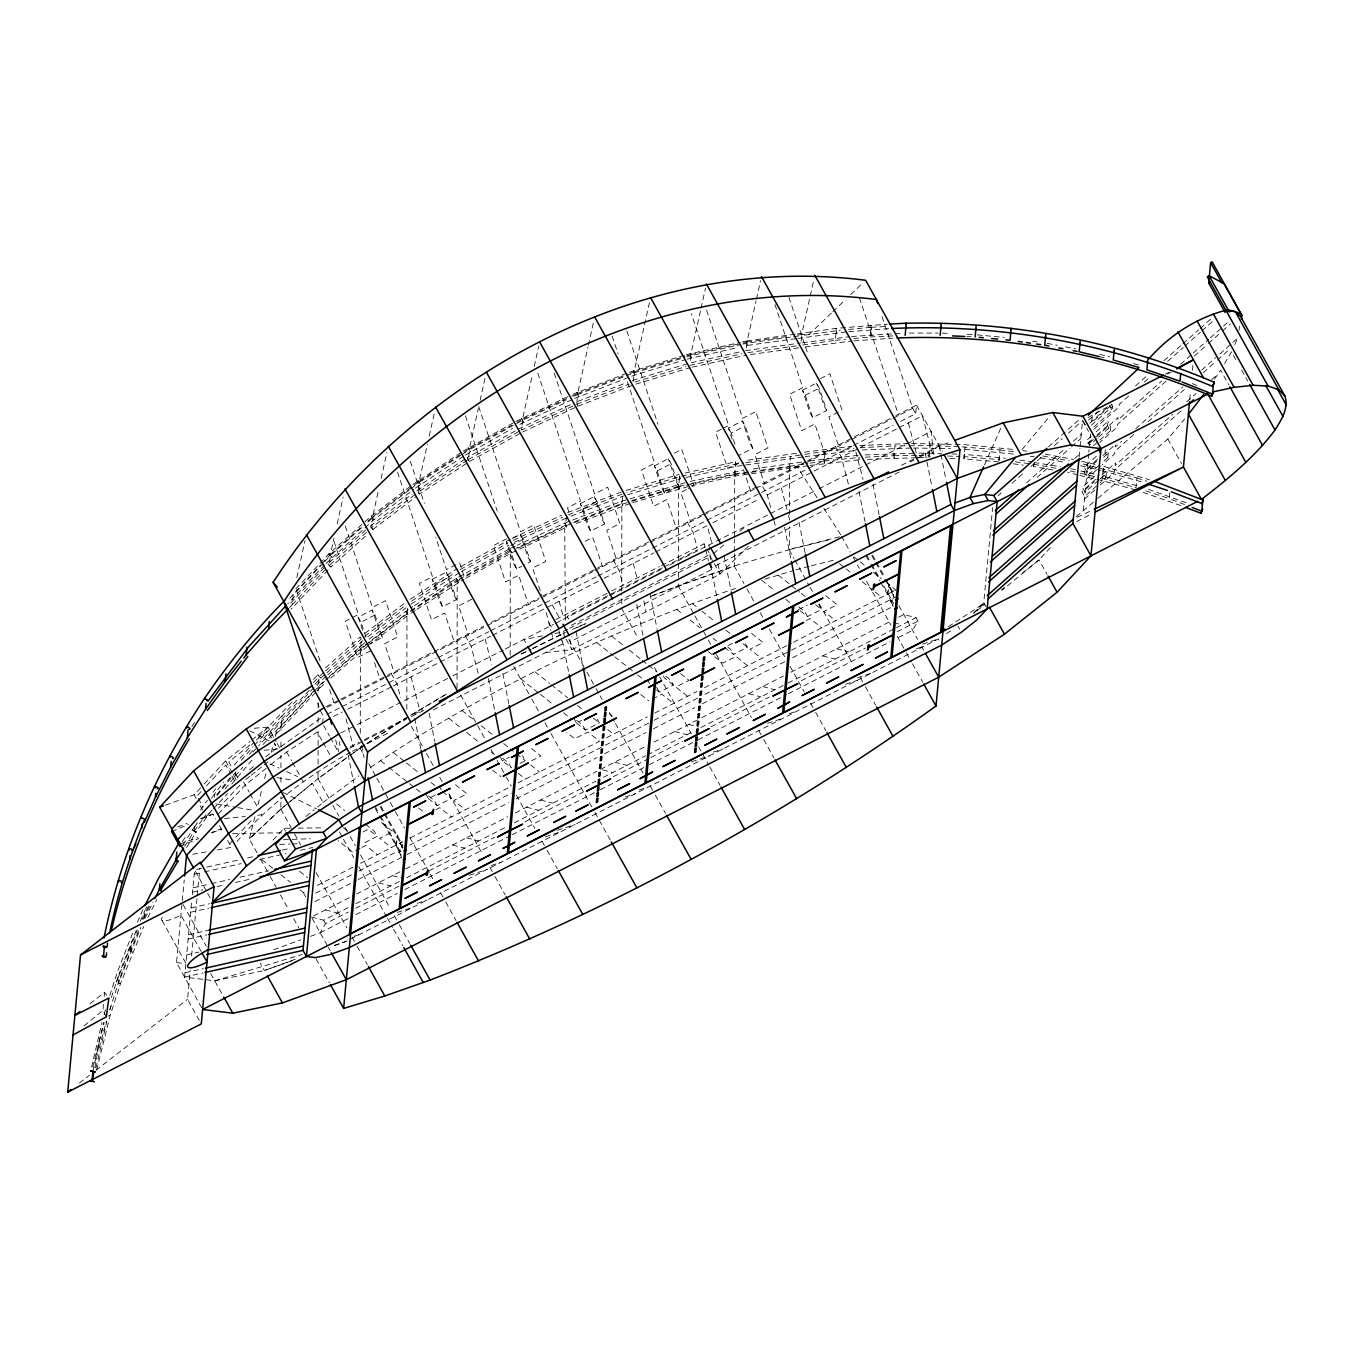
<?xml version="1.0" encoding="UTF-8"?>
<svg xmlns="http://www.w3.org/2000/svg" width="1354" height="1354" viewBox="0 0 1354 1354"><rect width="100%" height="100%" fill="white"/><g stroke="black" fill="none" stroke-linecap="round" stroke-linejoin="round"><path stroke-width="0.75" stroke-dasharray="5 3.75" d="M257.108 852.935L249.305 838.955L280.887 809.15L280.904 796.727M280.921 782.24L280.921 776.028M280.938 767.752L280.955 755.329M280.955 747.053L280.972 738.759M280.989 730.483L280.989 726.353L312.452 693.096M318.072 772.44L318.055 778.685L348.435 756.598M318.072 764.096L318.088 747.442M318.088 745.36L318.122 730.788M318.122 722.461L318.139 716.215M318.139 707.871L318.156 701.626M318.156 691.217L318.173 687.053L324.418 681.468M350.127 755.38L360.249 748.017L360.266 743.82M360.266 733.326L360.384 649.378L367.036 644.318M406.843 709.327L406.962 613.904L405.794 611.399L412.784 606.71M457.06 687.967L457.195 581.188L462.679 578.141M510.17 655.302L510.289 551.721L464.507 577.126M565.346 620.149L564.72 523.219L570.593 520.816M621.706 603.732L621.723 593.154M621.723 591.038L621.841 504.314L629.661 501.945M651.037 596.42L678.422 585.656L678.422 579.36M678.422 577.261L678.54 487.118L684.565 485.764M734.613 553.651L734.596 566.124L678.422 585.656M734.613 551.569L734.63 539.095M734.63 537.013L734.697 474.611L748.897 472.648M652.577 595.557L734.19 565.955L789.365 549.673L789.382 526.943M789.399 514.554L789.467 467.012L796.846 466.148L817.105 497.832M929.098 456.704L929.149 453.031L916.726 453.184M929.149 453.184L941.538 453.522M998.812 461.9L963.997 458.921L964.285 454.385L1005.463 458.211M395.994 845.708C400.513 820.05 394.116 849.313 396.857 845.37M396.824 836.603L397.704 836.417M887.581 594.575C892.201 569.459 885.567 598.062 888.461 594.406M888.444 585.47L889.307 585.368M964.15 456.941L964.014 458.921M964.133 456.366L964.268 454.402M1034.134 462.459L1060.571 466.775M1077.818 474.983L1067.832 472.241M94.932 1067.578L100.044 1038.349L104.173 1022.913M106.272 1016.854L102.904 1010.439L103.463 1004.414M104.207 996.392L104.596 992.364L88.078 1005.159M136.195 930.469L119.304 973.221L118.39 982.936L140.918 927.355M130.458 951.168L131.372 941.453M144.303 918.08L145.03 910.311L146.824 906.723M201.611 1007.698L176.511 962.592L182.096 902.796L206.248 946.192M182.299 900.732L184.229 880.117M184.669 846.335L194.333 831.085L195.044 823.317M202.677 979.331L184.584 977.097L191.608 902.018M192.302 894.622L194.621 869.894L206.637 891.491M199.309 1020.408L187.563 999.303L190.271 970.446M191.608 956.009L197.058 897.804M197.261 895.705L199.8 868.422M214.541 797.337L214.897 793.444L223.579 782.358M225.136 788.891L235.054 776.214L235.41 772.339M289.485 607.523L292.261 604.629L293.175 594.914L323.217 563.179M263.031 744.497L281.141 725.541L282.055 715.826L299.217 697.699M323.928 672.346L319.239 676.526L318.325 686.241L327.702 677.88M361.62 527.721L330.359 555.614L329.445 565.329L368.525 530.446M322.607 723.73L323.318 716.198L320.323 710.816M409.162 490.08L372.57 517.956L371.656 527.654L416.575 493.448M329.276 676.475L360.536 648.566L361.366 639.647M407.571 608.251L407.114 613.091L365.529 644.775M460.715 455.401L419.148 482.481L418.234 492.179L461.545 463.982M398.888 852.563L400.919 850.955L398.888 852.563L401.546 857.353M399.735 843.542L401.766 841.917L399.735 843.542L402.392 848.315M463.271 462.848L468.467 459.463L469.381 449.748L522.492 420.282L566.243 399.87M410.584 610.84L457.415 579.597M522.492 420.282L521.578 429.997L572.945 406.014M414.527 605.577L456.213 578.429L509.442 548.878L510.492 550.062L457.347 580.375M576.821 403.458L577.65 394.539L624.312 376.615M566.463 516.229L565.617 525.149L516.162 548.252M633.181 381.811L634.027 372.892L684.87 357.456M622.637 496.613L621.994 503.502L569.509 523.659M631.776 500.54L678.692 486.306L679.606 476.591L626.817 492.619M690.269 360.536L690.726 355.679L740.875 344.525M690.743 483.632L734.867 473.798L735.781 464.1L743.888 462.966M746.443 348.046L746.9 343.188L791.515 336.994M801.111 341.411L801.653 335.589L840.343 330.224M734.867 473.798L789.619 466.216L790.533 456.501L802.753 454.673M802.787 344.999L835.333 340.328L836.247 330.613M809.98 463.17L824.231 461.037L825.145 451.339L853.832 448.411M853.782 338.568L870.165 336.994L871.062 327.279L887.53 326.432M865.24 457.178L894.046 455.706L894.977 445.872L907.349 445.771M890.509 601.514L892.523 599.907L890.509 601.514L893.166 606.304M891.338 592.493L893.369 590.869L891.338 592.493L894.012 597.266M900.664 421.365L915.71 413.681L916.506 405.151L892.557 417.387M958.869 446.702L930.029 445.584L929.115 455.299L918.807 455.418M965.047 446.938L964.133 456.653L999.066 459.632L999.98 449.934L960.934 446.786M986.118 607.015L983.749 602.75L992.634 507.648M1079.121 457.178L1079.95 448.36M1080.12 446.397L1082.54 420.569L1087.144 427.593M1083.386 510.61L1088.667 454.149M1088.836 452.219L1089.09 449.63M1097.079 438.561L1089.479 445.297L1090.562 433.889M1092.136 416.88L1091.612 422.617L1112.074 404.406M1103.273 468.586L1102.376 478.284L1136.04 487.694L1136.954 477.979L1081.203 463.525M1105.304 449.63L1105.033 452.507L1107.843 457.534L1101.767 462.933M1099.719 440.185L1110.348 430.724L1107.538 425.715L1107.944 421.382L1092.763 434.888M1105.947 477.64L1106.353 473.308L1103.561 468.281L1103.155 472.614L1105.947 477.64L1099.888 483.039M1107.843 457.534L1108.232 453.201L1106.37 449.85M1110.348 430.724L1110.754 426.392L1107.944 421.382M1093.998 426.832L1112.226 410.634L1112.633 406.302L1109.823 401.275M1184.53 504.534L1169.196 498.644L1169.924 490.876M1189.709 399.752L1190.504 391.34M1192.468 370.319L1193.06 364.023M1239.028 330.342L1239.418 326.263M810.284 465.421L859.248 459.768L859.181 457.212M1033.745 463.965L1033.457 466.487L1053.666 470.143M1033.948 463.948L1033.474 466.487M686.173 477.454L736.17 466.335L735.374 461.866L736.17 466.335L803.057 456.924M91.564 1067.189L102.024 1022.388M92.766 1067.121L103.716 1022.422M92.901 1071.539L100.044 1038.349M95.914 1068.052L106.848 1021.508M96.676 1069.965L110.063 1015.839L120.489 983.613L116.292 982.259L120.421 983.799L143.693 926.542M627.664 494.718L680.182 478.791L679.657 475.728M296.831 577.481L305.005 540.669M321.795 563.619L330.376 554.548L334.015 538.147M337.214 523.795L343.137 497.121M367.899 521.07L372.587 516.873L378.409 490.639M381.1 478.521L386.939 452.287M414.172 485.206L419.165 481.398L427.424 444.264M429.252 436.005L434.296 413.308M464.202 452.067L469.398 448.682L478.334 408.434M480.128 400.378L485.494 376.226M517.008 422.262L522.509 419.215L531.987 376.547M534.238 366.392L538.757 346.065M571.963 396.13L577.667 393.455L587.958 347.183M588.398 345.168L593.763 321.033M630.152 373.315L634.044 371.808L649.632 301.705M686.833 355.797L690.743 354.613L700.61 310.252M701.05 308.238L705.536 288.063M742.906 343.002L746.917 342.105L756.023 301.147M756.48 299.099L760.576 280.667M797.608 335.081L801.67 334.523L813.923 279.398M254.924 816.8L249.305 838.955L280.803 809.167L312.334 783.255L323.047 802.499L317.378 807.136M257.988 804.733L261.559 790.634M264.622 778.55L266.163 772.508M271.257 752.384L273.305 744.328M275.353 736.271L276.368 732.243L280.989 726.353M465.793 578.276L511.457 552.94L566.497 527.248L565.904 524.827L564.753 523.067L517.076 545.323M104.106 1014.654L106.187 1006.902M99.13 1048.047L106.374 1021.051M109.945 1009.966L110.977 1006.124M109.792 995.444L117.256 972.375L132.59 933.16M111.35 997.526L119.304 973.221M109.776 1009.559L121.403 973.898L139.784 927.795M360.435 637.125L360.401 638.326M795.881 338.669L747.273 345.422L746.579 340.988L742.483 341.851M197.159 823.181L192.454 829.934L195.67 832.456L213.441 807.83M315.059 684.227L320.813 678.015L317.716 674.884L320.593 678.252L325.434 674.021M326.212 676.188L316.751 684.752L319.696 687.95L324.537 683.736M148.449 906.401L142.187 919.383M116.342 982.09L137.329 930.012M400.209 851.514L380.102 815.243M892.455 591.749L885.685 578.733M137.431 922.125L143.067 909.262M140.207 921.312L145.03 910.311M143.795 918.655L149.668 905.995M984.426 464.947L1001.452 426.662M1234.696 344.728L1237.725 338.06L1217.331 356.204M145.03 918.232L153.087 902.119M147.874 917.504L156.81 899.648M468.349 460.191L467.35 457.5L520.596 427.966L573.994 403.035M468.958 461.003L467.35 457.5M1136.717 485.68L1102.918 476.1L1102.545 476.93L1101.817 480.484L1135.397 489.86M310.523 936.325L320.204 932.804L325.552 923.665L348.113 912.139M898.565 617.204L903.829 614.53L916.015 617.678L917.944 621.147L912.596 630.287L897.55 637.971M1224.591 363.481L1231.48 351.803L1237.556 362.72M416.93 490.69L465.624 458.634M418.115 492.907L419.486 494.058L467.858 462.543M370.217 526.249L411.988 494.125M370.539 527.011L373.027 529.431L370.285 525.877M182.367 841.714L185.583 836.637M182.841 845.065L197.041 822.673M186.513 847.604L196.195 832.219L192.522 829.765M191.862 726.573L195.078 721.53M365.58 530.074L327.956 563.67L328.548 565.21L330.951 567.004L366.799 534.999M330.951 567.004L327.956 563.67M1214.436 379.188L1220.648 370.167L1228.823 384.858M200.392 810.166L207.348 800.282M211.427 798.369L214.897 793.444M194.333 831.085L205.893 814.651M289.722 598.265L320.356 565.126M213.153 792.056L215.641 788.874M216.657 794.849L230.231 777.467M217.215 795.407L236.019 771.678M231.805 784.017L252.504 759.476M1022.118 449.477L1050.129 415.746M1097.722 498.458L1167.842 439.051L1184.615 418.911M234.276 765.027L254.095 742.11M241.232 760.423L253.096 746.714M254.417 745.191L282.055 715.826M249.475 754.33L253.418 749.777M253.198 751.825L255.838 748.762M235.054 776.214L242.958 767.092M165.476 805.173L194.113 794.764L202.711 785.54M204.132 784L225.627 760.914L250.101 741.417M201.052 791.616L196.922 796.05L202.998 806.984M206.553 785.709L225.813 765.01L230.891 774.116M206.231 816.53L211.952 810.386M213.39 808.846L227.709 793.461M218.502 808.169L241.909 783.018M218.349 813.889L245.226 785.015L269.141 765.975M229.588 843.897L233.006 840.225M235.833 837.178L252.809 818.95M237.018 841.443C268.583 804.733 308.458 775.707 350.551 752.198M273 840.089L283.985 828.293L290.094 828.225M973.628 613.616L983.749 602.75M1050.332 547.727L1039.026 559.862L1002.349 590.022M295.934 588.77L328.87 553.955L371.199 516.162L411.227 485.68M324.638 561.673L330.359 555.614M324.706 564.838L287.759 603.749M326.145 563.332L373.941 519.733L413.749 489.403M290.721 603.021L325.095 566.683M292.261 604.629L326.585 568.358M328.091 570.017L291.025 609.131M291.922 702.117L256.752 739.064M313.417 679.42L317.716 674.884M313.519 682.585L319.239 676.526M309.338 690.269L259.985 742.178M313.942 687.612L258.631 745.851M281.141 725.541L315.465 689.271M313.874 691.589L318.173 687.053M315.567 692.436L272.983 737.321M317.005 690.912L319.916 687.73L316.802 684.582M748.305 546.288L720.023 574.079L571.913 649.7L542.108 652.916M831.339 313.112L808.964 334.523L801.67 334.523M832.828 311.691L844.761 300.266M850.735 294.546L862.667 283.138M330.376 554.548L361.636 526.638M367.882 522.136L372.57 517.956M325.552 667.877L360.046 637.091M325.485 670.958L361.45 638.868M326.991 672.633L362.838 640.628M327.786 674.783L367.476 640.442M325.992 680.08L360.384 649.378M330.765 678.168L368.576 645.283M1048.521 446.854L1081.389 417.624M998.067 495.699L1001.198 492.907M1012.149 483.175L1023.099 473.443M1030.919 466.487L1043.426 455.35M1054.377 445.618L1062.196 438.662M1068.458 433.094L1080.983 421.957M1088.565 420.18L1099.194 410.719M1089.682 423.159L1109.417 405.608L1112.226 410.634M1026.518 482.87L1065.632 448.089M1073.451 441.133L1081.271 434.177M1091.375 425.207L1112.633 406.302M1135.498 385.958L1146.55 376.124M1163.915 360.689L1181.28 345.253M1182.854 343.848L1198.645 329.801M1200.219 328.396L1211.271 318.579M1037.062 477.471L1069.914 448.242M1071.471 446.854L1080.864 438.51M1128.661 396.011L1119.301 404.321L1119.064 406.911L1093.863 429.32M1144.265 382.133L1150.511 376.581M1167.673 361.332L1183.261 347.453M1184.818 346.065L1200.423 332.204M1201.98 330.816L1212.896 321.101M1091.239 436.225L1086.687 440.287L1089.479 445.297M1087.804 443.266L1095.403 436.513M1096.909 435.159L1107.538 425.715M1089.733 442.724L1118.082 417.506L1117.829 420.095L1161.749 381.033M1074.704 458.447L1079.392 454.284M1098.602 437.207L1110.754 426.392M1180.586 364.294L1191.554 354.545M1193.128 353.14L1208.817 339.194M1210.391 337.806L1229.212 321.067M1093.643 445.584L1098.196 441.539M1166.082 381.168L1117.422 424.428L1117.185 427.018L1099.871 442.419M1194.313 356.051L1206.871 344.898M1208.445 343.493L1221.003 332.339M1222.56 330.935L1230.414 323.961M1096.334 456.281L1084.182 467.079L1086.974 472.106L1096.097 463.999M1097.451 459.26L1083.775 471.412L1086.568 476.439L1100.243 464.287M1087.228 469.516L1096.672 461.122M1102.968 455.519L1115.561 444.315L1115.324 446.905L1121.603 441.319M1103.679 457.263L1108.232 453.201M1135.718 428.761L1182.804 386.905M1201.641 370.15L1215.757 357.591M1133.84 434.414L1114.917 451.237L1114.68 453.827L1102.088 465.031M1148.023 421.805L1184.259 389.58M1203.181 372.756L1215.774 361.552M1217.364 360.147L1229.957 348.943M1086.331 479.028L1100.514 466.419M1094.455 476.388L1082.303 487.186L1085.096 492.213L1098.771 480.061M1095.572 479.367L1081.897 491.519L1084.689 496.546L1098.365 484.393M1085.349 489.623L1094.354 481.618M1101.868 474.932L1115.391 462.916L1115.154 465.488L1172.784 414.239M1100.294 478.707L1106.353 473.308M1186.798 401.766L1196.157 393.455M1211.728 379.611L1217.957 374.059M1180.959 410.939L1114.748 469.821L1114.494 472.411L1099.482 485.764M1084.452 499.135L1097.976 487.101M973.763 612.617L984.849 603.139M713.321 553.803L724.238 544.545M739.826 531.343L746.054 526.046M1076.193 516.686L1096.131 499.812M976.826 610.992L984.798 604.443M280.887 809.15L317.987 778.618L351.617 754.144M306.055 816.445L314.145 809.794M323.047 802.499L358.962 775.842M84.05 1025.926L102.904 1010.439M251.726 740.113L268.041 727.115L276.114 741.62M249.796 745.157L228.792 761.879L231.619 766.956M256.261 739.995L267.567 730.991L273.22 741.146M249.525 769.8L254.366 765.941M265.672 756.92L276.978 747.916L274.151 742.838M249.661 776.451L243.297 781.529L249.136 792.039M251.252 775.182L256.041 771.374M257.632 770.104L262.422 766.296M264.013 765.027L268.786 761.202M270.732 764.688L286.676 751.995L317.208 732.023L322.1 740.79M1001.215 590.005L1004.516 587.382M1022.592 572.962L1039.026 559.862L1047.048 574.265M79.361 1083.098L89.347 1075.364M95.999 1070.219L187.563 999.303M412.902 484.41L461.325 452.321M372.587 516.873L412.513 486.475M410.821 488.811L419.148 482.481M415.407 488.134L463.576 456.213M373.027 529.431L416.169 496.596M365.055 633.283L406.759 601.514M364.768 636.329L406.352 604.663M367.814 636.837L405.98 607.777M369.151 639.173L405.845 611.229L407.486 612.719L408.383 614.97L370.234 644.03M360.536 648.566L363.871 646.044M368.694 643.048L406.962 613.904L457.195 581.188M353.292 752.926L365.191 744.649M280.853 746.663L323.318 716.198M366.9 743.532L406.522 717.637M360.249 748.017L365.428 744.632M367.154 743.515L406.826 717.62M370.725 767.261C483.716 690.811 607.861 631.319 737.101 587.907M948.359 626.682L984.696 602.919M946.48 633.621L953.03 629.339M463.051 451.187L514.165 422.33M419.165 481.398L462.459 453.201M462.442 454.267L469.381 449.748M465.302 455.096L512.506 428.406M410.228 599.263L457.11 568.714M411.481 601.125L454.792 572.928M411.024 604.138L459.395 572.624M415.289 610.468L408.383 614.97L407.097 613.954M417.015 609.334L463.965 579.292M411.904 714.455L447.751 693.265M410.414 715.504L448.089 693.265M515.992 421.314L571.083 395.114M469.398 448.682L515.18 423.277M519.818 424.344L572.81 399.278M468.467 459.463L519.75 431.012M469.584 461.426L520.731 433.043M460.783 566.683L510.356 539.18M460.089 569.645L507.699 543.242M461.223 571.608L508.715 545.256M1088.091 417.54L1093.626 414.493M1095.488 413.478L1112.125 404.372M1167.571 373.992L1171.261 371.961M142.17 918.977L143.575 919.044M455.858 564.77L446.481 569.56L435.768 537.47M506.531 538.892L493.398 545.594L505.55 581.932L518.667 575.23L528.466 604.527M674.258 453.235L681.756 449.41L693.908 485.747L688.272 488.625M721.174 429.286L715.555 432.146L727.69 468.484L738.946 462.746M723.053 428.321L728.672 425.444L691.369 313.823M820.49 378.561L829.867 373.789L842.002 410.11M362.55 630.202L358.184 617.136L372.198 609.977L374.99 615.004L382.471 637.412L368.474 644.555M432.231 579.326L446.245 572.167L449.037 577.193L456.518 599.585L442.521 606.744L439.728 601.718L432.231 579.326L435.04 584.336L442.521 606.744M513.284 537.927L520.291 534.356L523.084 539.383L530.565 561.775L523.575 565.346M580.341 503.688L594.338 496.546L597.131 501.555L604.629 523.964L590.615 531.106L587.822 526.097L580.341 503.688L583.134 508.715L590.615 531.106M654.388 465.878L668.385 458.718L671.178 463.745L678.676 486.154L664.662 493.296L661.869 488.269L654.388 465.878L657.181 470.904L664.662 493.296M732.175 439.255L728.435 428.067L742.432 420.908L745.242 425.935L752.722 448.326L738.709 455.486M802.482 390.24L816.496 383.097L819.288 388.124L826.769 410.516L812.772 417.675L809.963 412.648L802.482 390.24L805.275 395.266L812.772 417.675M365.969 637.091L360.976 622.163L374.99 615.004M435.04 584.336L449.037 577.193M510.83 545.628L523.084 539.383M583.134 508.715L597.131 501.555M657.181 470.904L671.178 463.745M734.968 444.281L731.228 433.077L745.242 425.935M805.275 395.266L819.288 388.124M516.568 568.934L509.087 546.525L506.294 541.498L513.775 563.907L516.568 568.934L521.815 566.243M370.573 650.851L357.456 657.57L345.304 621.232L358.438 614.53L333.49 539.874M471.751 599.196L458.634 605.898L468.416 635.178M585.216 541.245L592.73 537.42L602.513 566.717M686.41 489.573L680.774 492.45L690.574 521.747M838.244 412.022L828.868 416.812L838.668 446.109M325.975 706.72L339.008 700.069M340.87 699.121L385.568 676.289M387.43 675.341L483.716 626.174M491.13 622.383L539.264 597.808M542.954 595.912L650.326 541.075M652.188 540.144L704.012 513.674M705.874 512.726L757.698 486.255M805.833 461.68L761.405 484.36L767.312 494.955L770.883 508.681M807.678 460.732L890.712 418.318M327.329 707.245L339.854 700.847M341.699 699.9L383.859 678.371M385.619 677.474L485.307 626.563M487.186 625.599L593.137 571.506M595.015 570.542L648.414 543.276M650.292 542.311L701.829 515.992M703.708 515.028L754.11 489.285M755.87 488.405L804.022 463.813M805.901 462.848L849.923 440.372M851.801 439.407L891.203 419.283M893.081 418.318L912.714 408.299L880.98 313.366M327.076 714.269L340.243 707.55M342.122 706.585L436.157 658.569M438.036 657.621L488.811 631.692M490.69 630.727L543.343 603.833M545.222 602.868L595.997 576.939M597.893 575.975L705.079 521.239M706.957 520.274L806.629 469.381M808.507 468.416L851.768 446.329M853.646 445.364L893.149 425.207M333.507 716.486L342.274 712.018M347.673 709.259L391.577 686.833M393.405 685.903L490.74 636.194M492.619 635.229L545.154 608.403M546.914 607.506L602.327 579.207M604.189 578.26L653.847 552.906M655.725 551.941L707.262 525.623L712.475 545.645M712.898 522.746L757.918 499.761M767.312 494.955L897.431 428.507M899.259 427.576L922.412 415.763L931.603 451.034L933.532 454.487L927.879 457.364M555.969 619.455L609.875 591.918M611.754 590.953L659.533 566.564M661.412 565.6L704.063 543.817L706.043 547.371M662.343 567.817L567.208 616.408L569.577 620.657M664.205 566.869L697.784 549.724M340.649 733.073L355.611 725.439M357.49 724.492L450.984 676.746M452.845 675.781L503.333 650.005M505.211 649.04L553.532 624.363M555.377 623.432L607.794 596.657M609.672 595.692L662.157 568.9M669.655 565.058L768.497 514.588M770.358 513.64L817.105 489.759M818.984 488.811L904.997 444.891M906.875 443.926L931.18 431.52L933.532 454.487M571.286 625.328L710.004 554.48L707.042 549.149M567.732 629.204L562.113 632.081L554.886 633.486M569.611 628.239L710.207 556.443L713.152 561.741M350.364 746.765L359.115 742.297M364.531 739.521L410.245 716.181M413.918 714.303L422.668 709.834M901.476 465.319L917.927 456.924M919.755 455.976L939.253 446.025L950.88 441.81M349.704 748.187L362.364 741.721M364.192 740.79L406.251 719.312M411.514 716.621L424.005 710.241M910.277 461.917L913.933 460.055M917.589 458.177L931.603 451.034M352.429 751.233L365.614 744.514M367.493 743.549L390.087 732.006M433.382 709.902L563.281 643.556L561.351 640.103M709.445 564.466L711.375 567.935L901.527 470.837M1165.354 374.161L1169.094 372.248M363.041 831.948L368.288 829.257L377.207 836.332L363.21 843.491M425.545 793.579L428.338 798.589L435.345 795.018M500.523 757.428L502.385 760.779L509.392 757.208M573.639 717.942L576.432 722.968L581.695 720.294M728.029 645.553L733.293 642.862M798.589 609.52L807.339 605.052M428.338 798.589L437.257 805.664L451.254 798.521L448.462 793.495M520.054 763.385L525.318 760.711L522.509 755.684M576.432 722.968L585.351 730.043L599.365 722.884L596.572 717.874M656.436 689.863L659.398 692.232L673.412 685.073L670.619 680.046L664.662 675.341M724.542 647.33L733.462 654.405L747.459 647.263L744.666 642.236M800.079 610.705L807.509 616.595L821.506 609.452L818.713 604.426M360.096 848.349L352.599 852.174L338.128 840.699M361.975 847.384L365.715 845.471L377.377 854.729M436.022 809.574L439.762 807.661L451.424 816.902M531.563 760.779L540.94 755.989L529.516 746.934M652.543 699.002L661.92 694.213L673.581 703.471M806.256 620.504L810.014 618.592L821.675 627.833M300.131 890.001L303.33 892.54L306.833 890.746M317.344 885.381L352.988 867.186M360.486 863.344L402.646 841.816M410.144 837.991L510.475 786.759M517.973 782.934L599.534 741.281L587.856 732.023L574.739 738.742L566.7 732.362M606.524 737.71L647.314 716.875M654.811 713.05L696.971 691.522M704.469 687.697L791.65 643.167M793.529 642.202L895.722 590.022L887.665 583.642M315.736 893.115L351.465 874.87M358.979 871.028L400.361 849.906M409.754 845.099L511.321 793.241M518.836 789.399L603.461 746.189M605.34 745.225L652.357 721.208M654.236 720.243L697.496 698.156M705.011 694.314L789.636 651.105M791.531 650.14L896.839 596.369M314.94 901.646L356.305 880.506M358.184 879.558L405.201 855.542M407.08 854.577L508.63 802.719M516.162 798.877L597.029 757.58M604.544 753.738L645.926 732.616M653.44 728.774L694.822 707.651M702.337 703.809L785.083 661.547M792.615 657.706L892.286 606.812M1076.667 521.544L1091.646 513.894M327.279 945.498L311.437 917.047L354.697 894.943M356.525 894.012L403.746 869.894M405.625 868.946L507.818 816.75M515.315 812.925L596.877 771.272M600.617 769.36L644.656 746.883M654.033 742.094L699.933 718.652M701.812 717.688L783.374 676.035M790.871 672.21L889.815 621.672M311.437 917.047L323.623 920.195L348.604 907.451M355.916 903.71L399.43 881.488M406.555 877.849L506.87 826.617M514.385 822.792L595.929 781.14M603.444 777.314L645.587 755.786M647.466 754.821L693.874 731.126M700.881 727.555L786.183 683.99M788.062 683.025L894.706 628.578M896.534 627.647L916.015 617.678M355.645 908.297L398.888 886.21M428.981 870.842L494.802 837.229M524.895 821.861L583.202 792.09M613.277 776.722L649.023 758.477M650.902 757.512L682.873 741.197M711.07 726.776L769.377 697.005M801.348 680.69L865.291 648.041M897.262 631.709L917.944 621.147M320.204 932.804L348.418 918.401M355.933 914.559L397.314 893.42M404.829 889.578L510.136 835.807M512.032 834.843L598.536 790.668M600.414 789.704L647.432 765.704M649.311 764.739L696.328 740.723M698.207 739.775L786.589 694.636M788.468 693.671L890.035 641.813M334.472 945.651L345.913 941.487L938.305 638.97L940.675 643.235M521.188 653.948L530.7 649.328M532.596 648.397L564.923 632.656M521.578 653.982L531.09 649.361M532.985 648.431L565.329 632.724M1077.124 517.33L1092.306 510.136M572.996 394.217L627.477 372.976M522.509 419.215L570.051 397.01M573.842 396.316L577.65 394.539M574.705 398.398L634.721 375.041L685.226 359.707M522.559 432.028L577.599 406.335L633.824 384.739M512.269 538.283L561.842 515.129M513.268 540.314L562.722 517.228M514.266 542.345L567.394 517.533M515.163 546.221L509.442 548.878L511.457 552.94L510.492 550.062M517.905 548.167L565.464 525.961L621.841 504.314M572.437 629.356L585.588 623.585M576.601 627.765L585.994 623.635M171.619 831.576L188.544 824.417M201.712 818.848L212.984 814.076L215.76 819.052M179.913 846.487L198.716 838.532M211.884 832.964L221.294 828.986L211.495 832.541M629.424 372.232L684.295 355.273M577.667 393.455L628.205 374.059M626.242 375.87L634.027 372.892M577.853 401.393L626.563 382.691M576.736 404.237L629.221 384.096M567.614 512.607L622.18 491.654M568.477 514.706L622.908 493.804M571.27 516.043L623.619 495.953M572.556 520.071L621.266 501.369L688.187 481.872M576.178 523.524L630.795 503.197M177.594 826.939L187.14 823.469M200.494 818.611L212.984 814.076M180.167 843.914L197.786 837.517M273.728 949.679L300.842 939.828M295.358 959.275L264.385 970.513L214.727 980.804L204.691 979.568M291.702 960.849L264.385 970.513L260.34 963.253M922.633 644.149L938.305 638.97M916.472 648.718L924.308 646.129M857.539 677.745L871.265 673.209M845.505 684.244L857.251 680.368M789.365 713.609L797.218 711.019M767.532 723.358L783.204 718.179M713.372 752.079L723.154 748.847M691.522 761.811L709.157 755.989M639.308 789.89L647.144 787.3M625.311 797.049L635.111 793.816M557.425 830.29L575.061 824.468M545.391 836.806L561.064 831.627M491.214 865.528L501.014 862.278M469.381 875.259L487.017 869.437M417.167 903.338L426.967 900.105M397.281 912.427L412.953 907.248M354.037 936.274L359.91 934.345M334.15 945.38L345.913 941.487M686.258 354.68L740.469 342.291M634.044 371.808L684.887 356.39M686.817 356.864L690.726 355.679M687.24 359.098L737.287 347.639M632.403 380.44L689.271 363.194M635.077 381.997L685.919 366.579M635.838 384.13L690.371 367.594M626.107 490.453L679.048 474.391M631.607 501.352L678.54 487.118M632.809 502.588L689.271 486.272M764.908 579.173L793.85 570.457M795.797 569.865L809.455 566.26M214.727 980.804L302.094 954.485M839.514 536.81L788.976 549.453L793.85 558.203M789.365 549.673L831.779 539.095M811.401 565.769L834.741 559.913M196.652 869.42L204.826 867.576M206.857 867.119L239.54 859.756M247.697 857.911L253.824 856.523M282.411 850.075L290.585 848.23M194.214 874.227L202.372 872.382M204.42 871.908L241.181 863.615M259.545 859.468L286.1 853.494M300.385 850.261L312.639 847.502M192.928 887.818L209.278 884.145M211.309 883.671L229.689 879.525M239.895 877.223L268.481 870.774M192.539 892.151L202.745 889.849M217.029 886.633L225.204 884.788M235.41 882.486L251.742 878.797M191.049 907.925L209.43 903.778M190.643 912.257L209.024 908.111M188.544 934.734L208.973 930.13M188.138 939.067L206.519 934.92M186.666 954.841L198.92 952.065M184.99 972.764L203.371 968.618M184.584 977.097L202.965 972.951M690.743 354.613L740.892 343.459M742.889 344.068L746.9 343.188M691.285 362.754L741.586 351.549M689.829 365.394L741.975 353.783M692.368 367.137L746.376 355.12M685.073 473.054L735.374 461.866M681.621 476.151L735.781 464.1M690.202 481.415L742.584 470.447M678.692 486.306L688.729 484.072M686.563 485.324L734.697 474.611M691.268 485.832L735.256 476.033L749.439 474.069M542.497 635.889L523.913 639.494L525.927 643.133M192.674 854.272L206.976 851.734M217.199 849.906L231.517 847.35L226.829 838.921M796.321 453.336L745.529 460.462M804.479 452.134L851.581 446.363M804.784 454.369L825.145 451.339M805.088 456.62L854.035 450.679M801.534 462.137L750.708 469.313M809.692 460.919L858.91 455.232M789.619 466.216L807.949 463.474M808.236 465.725L751.47 473.798M802.482 342.765L849.466 336.689M805.105 346.962L851.937 341.005M795.255 334.184L746.511 340.954L747.222 345.372M797.286 333.913L835.993 328.362L887.429 324.181M746.917 342.105L789.5 336.198M793.546 336.706L801.653 335.589M797.895 338.398L846.707 331.882M745.597 350.652L800.451 343.053M748.017 352.615L796.694 345.862M750.421 354.562L801.043 347.538M745.919 462.696L790.533 456.501M750.928 472.36L789.467 467.012M566.497 527.248L565.583 526.012M824.231 461.037L859.079 457.5M224.561 818.561L245.26 816.479M257.666 815.226L261.813 814.803L259.883 811.351M848.535 329.445L871.062 327.279M848.755 331.696L889.68 328.599M851.514 336.503L903.016 333.152M835.333 340.328L845.573 339.346M853.968 340.819L892.861 338.178M254.163 728.266L268.041 727.115M264.081 750.218L277.452 749.101L274.456 743.718M680.097 478.791L679.149 475.762M859.807 445.534L909.38 443.486M859.976 447.785L894.977 445.872M862.21 449.934L911.479 448.005M865.088 454.927L914.661 453.201M867.457 459.344L916.743 457.72M870.165 336.994L892.777 335.91M283.443 839.717L310.574 838.701M279.652 844.405L290.094 844.016M292.176 843.931L300.52 843.627M894.046 455.706L916.743 455.452M918.807 457.686L927.033 457.601M298.252 828.123L320.678 827.836M232.651 833.438L282.326 832.812M911.445 443.469L965.182 444.687L1014.569 449.579M909.397 445.754L930.029 445.584M913.544 447.988L950.525 448.648M909.211 333.05L938.136 333.05M951.879 453.912L960.155 454.233M947.665 456.027L960.02 456.501M949.628 458.363L959.884 458.752M942.282 333.135L950.542 333.524M967.061 334.303L973.255 334.59M966.908 336.571L971.038 336.757M964.911 449.206L1016.025 454.352M977.368 334.895L983.546 335.47M985.61 335.674L1004.143 337.417M176.511 962.592L184.55 963.574M108.523 1016.143L109.759 1015.382M1022.761 450.662L1026.857 451.204M999.98 449.934L1016.312 452.101M1030.276 456.23L1034.354 456.772M1019.799 460.106L1032.103 461.731M1015.415 461.816L1029.717 463.711M1013.08 463.779L1023.269 465.133M1032.831 341.225L1036.927 341.8M276.808 777.636L293.818 780.293M215.675 803.887L235.765 807.289M237.779 807.627L253.858 810.335M1045.22 454.132L1073.637 459.463M1042.817 456.01L1069.169 460.766M1040.414 457.872L1064.684 462.256M1033.796 464.253L1056.103 468.281M1047.15 343.357L1057.305 345.304M1065.429 346.861L1075.584 348.79M1081.694 461.308L1099.803 465.454M1080.729 465.742L1100.717 470.312M1070.726 468.704L1078.783 470.549M1080.78 471.023L1098.906 475.169M1070.269 470.938L1078.292 472.766M1080.306 473.223L1098.365 477.37M1079.815 475.44L1101.868 480.501L1102.918 476.1M1099.753 354.409L1109.806 356.83M1099.211 356.61L1105.236 358.065M893.877 622.738L902.018 624.837M836.772 648.769L848.975 651.917M822.775 655.911L834.961 659.076M762.725 686.58L774.928 689.745M748.728 693.739L760.914 696.887M688.678 724.39L698.85 727.03M674.664 731.549L686.867 734.714M614.631 762.2L626.817 765.365M602.648 769.884L612.82 772.525M540.584 800.028L552.77 803.176M526.571 807.17L538.774 810.335M466.538 837.838L478.724 841.003M452.524 844.981L464.727 848.146M392.474 875.649L402.646 878.289M378.477 882.808L390.68 885.973M325.434 909.888L337.637 913.053M1103.832 466.385L1149.343 479.688M1102.731 470.786L1142.133 482.075M1133.67 363.583L1139.628 365.326M1136.954 477.979L1146.703 481.212M1148.429 489.403L1187.221 503.129M1145.806 490.91L1169.196 498.644M1143.165 492.433L1181.839 505.922M1192.282 383.622L1198.019 385.907M269.818 763.842L279.093 768.107M286.506 771.509L297.626 776.621M282.969 792.462L316.514 808.863M249.779 730.771L269.175 740.943M853.849 556.816L858.69 560.641M860.298 561.927L865.121 565.752M873.178 572.15L881.234 578.53M839.598 563.772L844.456 567.631M846.081 568.917L850.938 572.759M862.278 581.763L873.618 590.75M875.243 592.036L881.725 597.182M825.72 595.675L837.144 604.73L824.011 611.433L835.672 620.691M778.262 575.145L799.672 592.121M801.314 593.424L807.898 598.654M815.565 604.73L821.506 609.452M798.758 606.863L804.699 611.568L807.509 616.595M761.574 580.172L774.522 590.429M785.845 599.416L792.31 604.544M751.673 633.486L763.097 642.541L749.964 649.243L761.625 658.501M692.3 603.512L700.306 609.859M701.897 611.128L714.692 621.283M725.896 630.169L733.902 636.515M742.991 643.725L747.459 647.263M727.69 647.026L730.652 649.395L733.462 654.405M676.78 609.469L683.398 614.716M690.032 619.98L699.967 627.85M713.219 638.36L716.52 640.984M747.628 665.643L735.967 656.402L722.833 663.105L708.362 651.629M680.588 673.649L689.051 680.368L675.917 687.07L687.578 696.311M611.619 636.075L622.874 644.995M629.305 650.089L640.56 659.026M642.168 660.295L646.992 664.12M648.6 665.389L656.622 671.77M673.412 685.073L664.492 677.999L661.7 672.972M596.809 642.591L613.142 655.539M614.784 656.842L636.008 673.683M637.649 674.969L645.807 681.451M640.747 694.551L648.786 700.915M609.52 713.829L612.482 716.181M534.864 671.736L549.639 683.448M551.281 684.752L567.698 697.784M577.549 705.586L582.474 709.496M593.407 718.179L599.365 722.884M607.709 729.501L613.531 734.122M576.618 720.311L582.558 725.016L585.351 730.043M520.596 678.676L538.74 693.079M540.398 694.382L551.941 703.538M563.501 712.712L571.743 719.245M461.934 710.444L474.78 720.633M481.212 725.727L492.467 734.647M503.705 743.566L513.352 751.216M516.399 753.636L525.318 760.711M530.734 765.01L539.484 771.949M502.571 758.122L508.512 762.827L511.304 767.853L502.385 760.779M448.749 718.246L460.174 727.301M466.707 732.48L479.756 742.838M491.18 751.893L494.447 754.483M518.193 773.32L525.487 779.092M492.653 770.172L500.692 776.553M455.469 784.745L466.893 793.799L453.776 800.502L465.437 809.76M393.269 752.536L404.778 761.659M406.42 762.962L417.929 772.085M431.08 782.51L437.664 787.723M442.352 791.447L451.254 798.521M428.524 795.932L434.465 800.654L437.257 805.664M380.643 760.779L387.261 766.025M388.92 767.329L420.332 792.259M418.606 807.983L423.43 811.808M381.422 822.555L392.846 831.627L379.729 838.329L391.391 847.57M365.495 824.231L374.415 831.305L377.207 836.332M336.655 804.158L344.593 810.471M343.188 827.599L348.029 831.441M299.572 871.299L307.646 877.714M272.848 868.371L260.019 858.182L269.192 874.684M280.87 874.735L290.501 882.368M418.014 491.028L419.554 493.939M104.596 992.364L106.729 995.19M823.858 508.393L840.749 534.813M521.408 428.812L521.95 429.793M1241.601 369.997L1247.677 380.897M1167.842 439.051L1181.483 463.525M1082.54 420.569L1088.548 431.367M916.506 405.151L942.266 451.424M912.714 408.299L915.71 413.681M957.938 626.14L959.631 629.187M826.769 410.516L823.977 405.489L816.496 383.097M835.452 446.549L841.359 457.144L848.501 484.58M872.568 555.157L875.598 560.59M876.613 562.418L884.687 576.922M871.756 555.631L874.786 561.081M875.801 562.892L883.874 577.396M884.89 579.224L893.725 595.1M891.406 591.884L894.063 596.657M898.904 605.695L917.64 639.359M921.668 646.603L923.682 650.191M866.678 555.106L870.707 562.367M871.722 564.178L879.795 578.7M883.84 585.96L893.691 603.664M865.866 555.597L869.911 562.841M870.91 564.669L879.998 580.984M881.014 582.812L893.775 605.729M890.56 600.905L893.217 605.695M841.528 536.302L850.295 552.043M853.257 557.374L859.401 568.392M866.543 581.238L871.654 590.412M872.67 592.24L891.067 625.277M897.194 636.295L905.369 650.969M906.385 652.814L911.496 661.988M912.511 663.815L922.734 682.179M752.722 448.326L749.93 443.317L742.432 420.908M728.435 428.067L731.228 433.077M794.815 559.947L808.93 585.3M809.946 587.145L813.026 592.68M819.187 603.732L853.071 664.594M860.247 677.508L864.36 684.887M865.392 686.732L875.649 705.18M734.19 565.955L743.921 583.439M746.951 588.872L754.127 601.768M760.271 612.82L763.351 618.355M769.495 629.407L784.88 657.045M790.008 666.253L804.361 692.046M810.521 703.098L814.617 710.478M815.65 712.306L825.906 730.737M678.676 486.154L675.883 481.127L668.385 458.718M714.133 563.501L720.023 574.079L717.468 561.301M687.358 522.17L693.248 532.782L697.073 547.405M708.768 562.841L712.306 569.188L573.741 639.951L571.98 636.769M677.999 585.537L693.84 614.005M694.873 615.85L707.211 638.022M708.244 639.867L711.324 645.401M716.469 654.642L751.419 717.434M758.612 730.365L762.725 737.761M763.758 739.606L774.031 758.071M604.629 523.964L601.819 518.937L594.338 496.546M613.311 559.997L619.201 570.593L623.026 585.216M621.283 607.878L638.14 638.157M654.507 667.59L658.603 674.935M659.635 676.78L662.698 682.298M663.731 684.142L691.369 733.8M698.529 746.68L708.768 765.061M709.801 766.906L720.04 785.303M656.605 687.206L659.398 692.232M647.686 680.131L649.548 683.482M530.565 561.775L527.772 556.748L520.291 534.356M552.161 604.832L560.928 620.589M568.815 639.663L585.842 670.247M586.857 672.092L595.032 686.766M596.065 688.611L599.128 694.111M600.144 695.956L602.192 699.612M609.334 712.475L614.445 721.648M615.461 723.476L643.048 773.032M650.208 785.879L654.287 793.224M655.302 795.052L665.525 813.415M565.041 637.362L561.91 630.118M566.023 639.122L571.913 649.7L569.729 638.749M548.878 622.705L552.889 629.881M513.674 666.49L530.683 697.073M531.716 698.901L538.858 711.747M544.985 722.748L550.079 731.922M551.112 733.75L593.983 810.775M594.998 812.62L611.331 841.968M456.518 599.585L453.725 594.575L446.245 572.167M465.201 635.618L471.107 646.213L478.267 673.649M460.597 694.957L484.783 738.404M490.91 749.405L496.004 758.578M497.036 760.423L505.194 775.097M506.227 776.925L511.321 786.099M516.433 795.272L534.813 828.309M541.972 841.156L546.051 848.484M547.067 850.329L557.289 868.676M382.471 637.412L379.679 632.386L372.198 609.977M391.154 673.429L397.06 684.041L400.632 697.75M358.184 617.136L360.976 622.163M411.396 726.37L425.427 751.572M426.442 753.416L433.602 766.279M439.745 777.314L442.809 782.832M448.953 793.85L482.718 854.526M489.877 867.389L493.973 874.752M495.005 876.58L505.228 894.977M439.542 786.42L441.404 789.771M360.012 748.034L363.904 755.024M368.779 763.774L375.853 776.502M376.886 778.347L389.207 800.485M390.24 802.33L394.352 809.726M395.385 811.571L404.626 828.174M409.754 837.398L429.286 872.467M430.301 874.312L433.382 879.863M440.575 892.777L444.687 900.156M445.72 902.001L455.993 920.466M380.948 806.205L383.977 811.655M384.993 813.466L402.933 845.675M380.152 806.679L383.182 812.129M384.181 813.94L403.001 847.756M399.785 842.933L404.237 850.904M375.058 806.172L379.103 813.415M375.261 808.456L378.291 813.906M379.306 815.717L401.275 855.186M398.939 851.954L400.716 855.153M323.589 725.49L329.445 736.001M330.427 737.761L338.229 751.792M323.064 742.551L329.919 754.838M317.987 778.618L331.781 803.379M332.796 805.224L338.94 816.259M345.101 827.311L349.197 834.673M350.212 836.518L355.34 845.708M360.469 854.916L390.172 908.297M394.268 915.659L398.364 923.022M399.396 924.867L409.636 943.264M339.397 831.881L342.46 837.398M343.493 839.243L353.716 857.607M358.827 866.78L386.432 916.387M387.447 918.215L392.558 927.405M393.591 929.233L402.781 945.769M286.676 751.995L291.567 760.762M292.532 762.522L299.369 774.81M301.333 778.33L303.262 781.783M277.13 743.448L280.16 748.88M280.803 809.167L291.499 828.394M294.58 833.929L300.723 844.981M316.108 872.602L346.861 927.845M351.989 937.053L356.085 944.432M357.101 946.26L367.357 964.691M283.985 828.293L285.643 831.271M323.623 920.195L325.552 923.665M250.118 793.799L256.955 806.087M303.33 892.54L306.326 897.922M235.393 773.726L238.219 778.804M225.627 760.914L232.702 773.625M233.7 775.436L236.73 780.869M328.277 947.309L330.291 950.914M231.889 775.944L234.936 781.393M270.208 876.512L276.334 887.496M280.413 894.825L288.571 909.482M293.666 918.638L298.76 927.795M316.091 958.937L329.36 982.75M219.45 825.669L223.139 832.304M194.113 794.764L196.127 798.403M200.172 805.647L204.217 812.908M207.636 893.285L211.647 900.478M201.187 951.524L180.945 915.169A22.73 5.196 -29.1 0 1 162.345 917.25M210.699 973.56L222.75 995.207M162.04 920.449L186.141 963.76M577.075 404.067L577.65 406.217M859.418 297.863L898.701 415.458M788.976 297.406L808.135 354.765M774.962 304.565L802.736 387.633L789.602 394.336L801.737 430.674L814.871 423.971L824.654 453.268M706.551 310.168L742.686 418.301L755.803 411.599L767.955 447.937L754.821 454.639L764.621 483.92M743.431 469.601L750.607 491.079M626.817 331.002L658.01 424.344M612.143 336.114L618.118 353.986M627.41 381.811L654.625 463.271L641.508 469.973L653.643 506.311L666.777 499.592L676.56 528.889M554.226 373.179L594.592 493.922L607.709 487.22L619.861 523.558L606.727 530.26L616.51 559.557M537.809 373.112L580.578 501.082L567.461 507.784L570 515.417M478.707 406.555L520.528 531.75L533.662 525.03L545.797 561.368L532.681 568.071L541.82 595.422M465.37 415.729L497.24 511.084M459.615 562.858L464.083 576.245M410.296 461.257L424.377 503.383M397.534 472.14L432.485 576.702L419.351 583.405L431.503 619.743L444.62 613.04L454.419 642.338M345.253 526.012L372.435 607.371L385.568 600.668L397.704 637.006L384.587 643.709L394.369 673.006M374.499 662.58L380.372 680.148M296.238 589.684L320.289 661.666M329.648 689.66L334.32 703.657M317.767 703.149L319.036 706.991M908.399 422.905L917.081 456.23M859.215 459.751L858.944 457.195M855.863 451.948L863.023 479.384M781.309 487.812L787.943 513.284M788.468 515.248L789.991 521.121M773.946 520.444L776.502 530.243M704.063 543.817L705.045 547.575M705.536 549.453L708.481 560.725M633.215 563.433L637.023 578.056M559.168 601.261L562.976 615.867M558.914 630.71L560.37 636.346M546.221 612.499L550.875 630.338M551.366 632.233L553.363 639.867M485.121 639.071L491.756 664.543M411.057 676.882L419.757 710.19M346.065 718.957L353.208 746.392M335.64 739.826L338.703 751.588M939.253 446.025L946.074 480.264M925.256 453.184L932.06 487.423M873.008 484.292L879.034 514.503M859.011 491.451L865.02 521.662M798.962 522.119L805.376 554.328M784.558 527.248L790.973 559.473M724.119 555.902L730.906 590.005M710.478 564.872L716.977 597.554M650.055 593.712L656.927 628.222M643.793 600.939L645.96 611.89M636.786 604.51L643.319 637.362M576.009 631.523L582.88 666.033M562.401 640.645L568.798 672.786M502.774 673.378L508.782 703.572M488.354 678.506L494.769 710.732M429.116 713.203L434.736 741.383M414.713 718.331L421.128 750.556M361.67 745.428L364.074 757.512M348.063 754.584L353.682 782.781M709.022 544.968L709.614 550.672M710.004 554.48L710.596 560.268M710.782 562.181L711.375 567.935M339.566 741.687L339.956 745.512M633.266 370.844L634.721 375.041L633.266 370.844M734.443 471.734L735.256 476.033L734.443 471.734M870.859 325.4L871.214 329.547L870.859 325.4M690.134 353.597L691.285 357.879L690.185 353.479M893.979 453.59L894.114 457.974L893.979 453.59M999.303 457.534L999.032 460.495L999.303 457.534M835.96 328.48L836.501 332.864L835.96 328.48M823.96 458.803L824.518 463.288L824.044 458.955M678.134 484.106L679.268 488.506L678.134 484.106M621.266 501.369L622.722 505.651L621.351 501.352M456.213 578.429L458.481 582.338L456.213 578.429M359.132 646.806L361.941 650.343L359.284 646.755M128.461 950.22L132.472 952.116L128.461 950.22M576.804 392.44L578.496 396.62L576.804 392.44M521.51 418.251L523.473 422.313L521.51 418.251M468.264 447.802L470.498 451.711L468.264 447.802M417.895 480.602L420.383 484.36L417.895 480.602M371.199 516.162L373.941 519.733L371.368 516.162M328.87 553.955L331.848 557.289L328.87 553.955"/><path stroke-width="1.5" d="M1211.695 396.231L1213.353 392L1211.695 396.231C1112.666 354.325 1004.482 333.947 896.974 337.975M1212.659 386.482L1214.267 382.302L1212.659 386.482C1111.685 343.882 1001.266 323.454 891.727 328.497M905.911 324.469L905.995 323.217C1011.404 321.084 1117.185 341.073 1214.267 382.302M976.116 325.739L975.895 329.513L975.912 328.497M1148.463 358.048L1147.16 362.229L1147.515 361.315M1010.693 332.559L1011.218 328.294L1011.049 329.547M941.013 324.097L940.996 327.871L940.912 326.856M67.7 1092.136L80.529 954.959L200.392 862.143L214.101 886.752L201.272 1023.929L67.7 1092.136L71.034 1089.547M103.479 956.432L104.376 946.734M91.987 1081.237L92.901 1071.539M129.764 859.401L130.119 855.525M141.798 828.022L142.153 824.146M144.353 822.25L155.422 797.235L155.795 793.359M154.881 898.531L159.349 889.578L159.89 883.756M155.422 797.235L170.621 767.143L171.163 761.303M159.349 889.578L176.105 859.908L176.815 852.14M170.621 767.143L187.326 737.778L188.054 730.009M180.167 843.914L179.913 846.487L171.619 831.576L171.856 829.02L205.757 792.615L258.36 750.691L324.114 707.668M184.601 875.987L186.53 855.373L220.431 818.967L273.034 777.044L338.788 734.037M187.326 737.778L205.537 709.242L206.079 703.42M205.537 709.242L225.17 681.604L225.898 673.835M243.737 658.044L246.208 654.896L246.936 647.127M246.208 654.896L268.6 629.221L269.328 621.452M954.705 503.045L969.955 497.51L984.781 494.43L993.768 495.53L997.17 501.64L987.151 608.86L977.029 619.726L961.323 632.25L941.707 645.079L349.315 947.597L330.241 954.519L315.414 957.6L306.427 956.483L303.025 950.39L312.469 849.432M306.427 956.483L316.447 849.28L326.568 838.414L342.257 825.889L361.89 813.06L954.282 510.543L973.357 503.62L988.183 500.54L997.17 501.64M349.366 934.565L359.385 827.345M343.628 1008.408L367.594 752.096L273.119 582.372C398.414 389.157 631.15 250.405 865.646 280.278L959.969 449.731L936.003 706.026C779.853 818.121 609.402 910.717 430.132 980.076L384.79 995.985L343.628 1008.408L330.376 984.595M905.132 335.318L905.86 327.465M940.15 335.301L940.878 327.533M941.758 632.047L951.777 524.827M975.151 336.96L975.879 329.191M1010.761 332.492L1010.05 340.26L1005.937 339.871M1045.474 337.434L1044.746 345.202L1048.791 345.981M1079.9 344.018L1079.172 351.786L1099.211 356.61M1197.715 501.335L202.626 1009.492L232.77 1013.198L282.411 1002.908L346.302 979.704L938.711 677.186L1004.448 634.18L1057.068 592.257L1090.952 555.851L1072.927 523.456L1078.986 458.617M1090.952 555.851L1100.971 448.631L1082.946 416.237L1052.803 412.53L1003.162 422.837L954.739 440.405M1113.97 352.226L1113.242 359.995L1138.968 367.493M1147.617 362.026L1146.889 369.794L1180.011 381.185L1180.722 373.416M1189.523 401.85L1183.43 467.028L1201.455 499.423C1228.129 478.791 1254.667 457.195 1275.011 430.013C1281.222 419.977 1288.991 408.366 1284.895 396.062L1240.366 316.074L1237.048 314.077L1240.586 313.468L1223.965 283.629L1209.156 275.691L1207.294 276.808L1268.106 386.076L1278.768 389.698L1284.895 396.062M1225.133 312.503L1208.733 283.037L1210.628 262.642L1212.168 261.864L1241.889 315.279L1241.516 319.358M1213.438 384.401L1212.524 394.116L1181.924 381.946M1202.674 501.42L1201.777 511.135L1192.197 507.462M1045.965 333.626L1045.288 337.688L1045.542 336.215M1080.424 340.616L1079.629 344.255L1079.849 343.324M92.41 1079.29L93.663 1073.434M103.987 938.051C121.149 852.495 156.065 770.781 204.572 698.342L204.691 698.19C228.471 663.426 254.958 630.456 284.662 600.55M106.543 947.208C97.843 942.435 108.083 953.199 107.44 943.112M109.657 932.906C117.612 893.945 129.916 855.982 144.76 819.136L140.765 817.308L141.51 818.595M105.646 956.906C96.946 952.133 107.186 962.914 106.526 952.827M111.4 930.35C126.988 862.921 153.747 798.234 189.255 738.878M1114.596 348.841L1113.614 352.446L1113.902 351.515M160.364 890.746L177.966 861.127L175.58 858.859M161.261 890.712L159.315 888.799M134.266 847.638L135.772 843.711M983.579 466.876L969.955 497.51L973.357 503.62M144.861 905.674L158.35 878.729L179.439 842.171M176.105 859.908L183.602 848.027M206.756 700.593L208.313 700.729L204.691 698.19M208.194 700.881L248.764 646.704L286.371 605.204M207.297 710.596L247.85 656.419M1203.672 394.454L1188.474 414.273L1225.37 480.535M225.17 681.604L241.266 661.175M1015.449 457.5L984.781 494.43L988.183 500.54M193.605 868.066L159.738 807.238L193.639 770.832L246.242 728.909L311.995 685.903L283.832 601.616C409.128 408.4 641.847 269.649 876.36 299.522L877.68 303.465M177.763 839.615L211.664 803.21L264.267 761.286L330.021 718.28L331.544 724.153M200.257 863.818L228.504 833.489L281.107 791.565L346.861 748.542M1100.971 448.631L1070.828 444.924L1021.187 455.232L957.278 478.419L364.886 780.936L299.149 823.96L246.53 865.883L212.646 902.289L1207.734 394.116M946.48 482.278L950.88 504.433L358.488 806.95L338.872 819.779L323.166 832.304L286.473 832.761L275.488 844.557L284.56 860.856L316.447 849.28M284.56 860.856L295.544 849.06L326.568 838.414L323.166 832.304M1171.278 491.807L1201.878 503.553L1203.367 500.151L1155.216 481.635M1201.049 513.268L1202.572 509.019L1201.049 513.268L1185.664 507.395M268.6 629.221L288.097 608.962M1088.328 415.187L1138.325 368.643M1148.971 358.742C1169.941 334.878 1197.325 317.293 1228.061 309.66L1240.586 313.468M993.768 495.53L1046.964 448.242M995.224 510.695L1018.699 489.826M996.392 513.64L1029.243 484.427M993.345 530.802L1068.441 464.016M992.939 535.135L1077.429 460.005M992.397 556.206L1076.887 481.093M990.434 561.927L1076.481 485.426M988.962 577.701L1075.008 501.183M988.555 582.034L1074.602 505.516M1188.846 403.932L1193.568 399.735M987.286 595.642L1073.333 519.124M988.437 598.586L1072.927 523.456M79.835 1011.54L74.876 1015.382L108.879 998.016L106.272 1016.854L73.048 1034.964M367.594 752.096C548.996 624.025 747.086 515.163 959.969 449.731M941.436 631.218L944.889 628.95M1237.048 314.077L1238.91 312.96M1176.812 368.931L1193.449 359.809L1176.592 368.423M1208.733 283.037L1210.256 282.258M439.17 701.406L888.664 471.869M1240.366 316.074L1241.889 315.279M1082.946 416.237L1163.475 375.109M80.529 954.959L214.101 886.752M360.587 827.091L409.128 802.313L399.176 908.771L350.618 933.549M1095.403 511.981L1183.43 467.028L1094.201 509.239M177.966 861.127L176.612 860.941M159.738 807.238L163.563 805.85M257.92 855.61L280.38 850.532M274.608 869.386L311.369 861.093M259.917 876.952L310.963 865.426M211.478 903.321L309.491 881.2M211.072 907.654L309.084 885.533M208.973 930.13L306.986 908.009M208.567 934.463L306.579 912.342M207.094 950.22L305.107 928.116M206.688 954.553L304.701 932.449M205.419 968.161L303.431 946.057M205.013 972.494L303.025 950.39M1213.539 391.763L1234.069 387.346L1253.093 385.281L1268.106 386.076M132.015 850.786C134.96 849.398 126.142 847.282 129.459 850.041M889.493 324.063L905.995 323.217L905.978 327.194M172.787 758.697C175.461 757.935 168.201 754.449 170.012 757.275M121.149 882.639C125.245 882.131 116.647 878.864 118.61 881.742M952.505 335.894L964.86 336.469M979.247 337.349L983.359 337.738M991.568 338.517L997.729 339.092M1018.208 341.428L1022.287 342.003M1026.366 342.579L1030.462 343.171M1036.589 344.034L1040.667 344.627M157.182 788.688C161.295 788.366 151.902 784.355 155.168 787.757M1203.469 499.304L1201.946 503.553M1058.93 347.91L1062.975 348.689M1073.096 350.635L1077.158 351.397M189.052 729.298C192.759 729.569 185.007 724.627 186.767 727.843M1229.821 311.894L1226.199 310.794L1235.237 311.488L1278.768 389.698M1147.972 484.004L1167.419 490.436M318.376 809.777L338.872 819.779L342.257 825.889M273.119 582.372L277.333 587.111M205.013 699.239L204.572 698.342M1210.628 262.642L1221.917 282.918M1277.127 388.564L1286.3 405.049M1209.156 275.691L1228.061 309.66M1265.787 385.535L1282.983 416.44M1213.421 314.01L1253.093 385.281M1249.691 384.536L1275.011 430.013M1197.19 321.084L1234.069 387.346M1229.838 386.685L1262.554 445.449M1177.878 331.832L1203.469 377.817M1207.226 392.965L1245.883 462.408M1098.568 449.376L1100.565 452.964M1052.803 412.53L1070.828 444.924M1003.162 422.837L1021.187 455.232M1048.047 576.059L1057.068 592.257M944.263 455.029L957.278 478.419M950.88 504.433L954.282 510.543M814.82 275.319L918.807 462.137M989.435 607.184L1004.448 634.18M761.473 276.571L873.601 477.996M925.679 653.796L938.711 677.186M706.433 284.035L825.009 497.07M923.75 684.007L936.003 706.026M650.546 297.575L773.811 519.039M876.681 707.025L893.098 736.525M748.068 529.685L754.127 540.568M826.922 732.582L846.402 767.583M594.66 317.005L720.785 543.58M711.053 548.59L717.112 559.473M775.063 759.933L796.66 798.708M539.671 342.003L666.743 570.322M721.056 787.148L744.598 829.443M486.391 372.198L612.533 598.84M562.959 624.211L569.018 635.111M666.54 815.243L691.065 859.299M435.666 407.131L558.999 628.696M527.942 646.755L531.987 654.016M611.331 841.968L636.854 887.818M388.276 446.228L506.938 659.415M558.305 870.504L582.812 914.542M344.965 488.929L457.195 690.557M306.376 534.542L410.499 721.614M506.261 896.805L529.786 939.101M457.009 922.311L478.588 961.069M311.995 685.903L364.886 780.936M361.89 813.06L358.488 806.95L354.477 786.809M410.668 945.109L430.132 980.076M403.814 947.614L423.227 982.513M246.242 728.909L299.149 823.96M368.39 966.519L384.79 995.985M286.473 832.761L295.544 849.06M331.29 952.708L346.302 979.704M193.639 770.832L246.53 865.883M267.381 975.912L282.411 1002.908M202.152 953.284L207.06 962.085A22.73 5.196 -29.1 0 1 187.631 966.113A22.73 5.196 -29.1 0 1 208.211 949.696M223.748 997.001L232.77 1013.198M932.466 489.437L936.883 511.575M879.423 516.517L883.84 538.672M865.426 523.676L869.827 545.814M805.376 554.328L809.794 576.482M791.379 561.487L795.78 583.642M731.312 592.036L735.747 614.293M717.366 599.551L721.733 621.452M657.333 630.219L661.683 652.12M643.725 639.359L647.686 659.263M583.286 668.03L587.636 689.931M569.205 674.817L573.639 697.073M509.189 705.586L513.589 727.741M495.175 712.746L499.592 734.9M435.125 743.397L439.542 765.552M421.128 750.556L425.545 772.711M368.085 777.636L372.502 799.791M403.39 859.942L405.354 858.927L403.39 859.942M404.237 850.904L406.2 849.906L404.237 850.904M402.51 885.516L400.395 908.128L507.327 853.528L508.021 846.115L502.893 848.383L508.055 845.742L509.442 830.916L497.46 837.026L509.476 830.527L515.129 770.071L503.146 776.197L515.163 769.698L516.551 754.872L511.389 757.512L516.585 754.483L517.279 747.069L410.347 801.686L408.248 824.298L432.214 812.062L433.635 809.252L433.195 814.008L431.96 814.634L432.163 812.451L408.197 824.688L402.544 885.127L426.51 872.89L427.949 870.08L427.509 874.836L426.273 875.463L426.476 873.279L402.51 885.516M405.184 898.277L417.167 892.151L405.184 898.277M413.715 807.018L425.698 800.908L413.715 807.018M429.607 885.804L441.59 879.677L429.607 885.804M438.137 794.544L450.12 788.434L438.137 794.544M454.047 873.33L466.03 867.203L454.047 873.33M462.577 782.07L474.56 775.96L462.577 782.07M478.47 860.856L490.453 854.729L478.47 860.856M487 769.597L498.983 763.487L487 769.597M509.256 845.488L508.562 852.902L644.978 783.238L645.672 775.825L639.9 778.77L645.706 775.436L654.202 684.582L648.431 687.527L654.236 684.193L654.93 676.78L518.514 746.443L517.82 753.856L523.406 751.013L517.787 754.246L516.399 769.072L528.382 762.945L516.365 769.444L510.712 829.9L522.661 824.163L510.678 830.29L509.29 845.116L514.875 842.256L509.256 845.488M527.315 835.892L539.298 829.782L527.315 835.892M535.846 744.649L547.828 738.539L535.846 744.649M553.634 822.453L565.617 816.344L553.634 822.453M562.181 731.211L574.164 725.084L562.181 731.211M575.958 811.063L587.941 804.936L575.958 811.063M584.488 719.82L596.471 713.693L584.488 719.82M586.604 791.142L610.569 778.905L586.604 791.142M592.29 730.314L616.256 718.077L592.29 730.314M596.708 798.894L596.352 802.6L597.588 801.957L597.926 798.251L596.708 798.894M597.232 793.19L596.894 796.897L598.113 796.27L598.468 792.564L597.232 793.19M597.774 787.486L597.419 791.193L598.654 790.567L598.993 786.86L597.774 787.486M598.502 779.701L598.146 783.424L599.382 782.781L599.72 779.075L598.502 779.701M599.145 772.812L598.79 776.519L600.025 775.876L600.364 772.169L599.145 772.812M599.907 764.655L599.551 768.361L600.787 767.735L601.125 764.028L599.907 764.655M600.601 757.106L600.262 760.813L601.498 760.186L601.836 756.48L600.601 757.106M601.311 749.557L600.973 753.264L602.192 752.621L602.547 748.914L601.311 749.557M602.022 741.992L601.667 745.699L602.902 745.072L603.258 741.366L602.022 741.992M602.733 734.443L602.378 738.15L603.613 737.524L603.952 733.8L602.733 734.443M603.427 726.878L603.089 730.585L604.324 729.958L604.663 726.252L603.427 726.878M604.189 718.805L603.833 722.511L605.069 721.885L605.424 718.179L604.189 718.805M604.713 713.118L604.375 716.825L605.61 716.198L605.949 712.492L604.713 713.118M605.255 707.414L604.899 711.121L606.135 710.495L606.49 706.788L605.255 707.414M617.61 789.788L629.593 783.678L617.61 789.788M626.14 698.546L638.123 692.419L626.14 698.546M646.907 775.199L646.213 782.612L782.629 712.949L783.323 705.536L777.738 708.379L783.357 705.146L784.745 690.32L772.795 696.058L784.778 689.948L790.431 629.492L778.482 635.229L790.465 629.102L791.853 614.276L786.268 617.136L791.887 613.904L792.581 606.49L656.165 676.154L655.471 683.567L661.209 680.994L655.438 683.939L646.941 774.81L652.713 771.865L646.907 775.199M663.054 766.584L675.037 760.474L663.054 766.584M671.584 675.341L683.567 669.214L671.584 675.341M684.921 740.943L708.887 728.706L684.921 740.943M690.608 680.097L714.573 667.861L690.608 680.097M695.008 748.897L694.653 752.604L695.888 751.978L696.227 748.271L695.008 748.897M695.533 743.194L695.194 746.9L696.413 746.274L696.768 742.567L695.533 743.194M696.074 737.507L695.719 741.213L696.955 740.587L697.293 736.881L696.074 737.507M696.819 729.434L696.481 733.14L697.699 732.514L698.055 728.807L696.819 729.434M697.53 721.868L697.175 725.575L698.41 724.949L698.766 721.242L697.53 721.868M698.241 714.32L697.885 718.026L699.121 717.4L699.459 713.693L698.241 714.32M698.935 706.754L698.596 710.478L699.832 709.834L700.17 706.128L698.935 706.754M699.646 699.206L699.307 702.912L700.526 702.286L700.881 698.579L699.646 699.206M700.356 691.657L700.001 695.364L701.237 694.72L701.592 691.014L700.356 691.657M701.118 683.499L700.763 687.206L701.998 686.58L702.354 682.873L701.118 683.499M701.761 676.611L701.423 680.317L702.641 679.674L702.997 675.968L701.761 676.611M702.489 668.825L702.151 672.532L703.369 671.906L703.725 668.199L702.489 668.825M703.014 663.121L702.675 666.828L703.911 666.202L704.249 662.495L703.014 663.121M703.555 657.418L703.2 661.141L704.435 660.498L704.791 656.792L703.555 657.418M704.706 745.326L716.689 739.199L704.706 745.326M713.236 654.067L725.219 647.957L713.236 654.067M727.013 733.919L738.996 727.809L727.013 733.919M735.544 642.676L747.526 636.549L735.544 642.676M753.332 720.48L765.315 714.353L753.332 720.48M761.862 629.238L773.862 623.111L761.862 629.238M784.558 704.909L783.864 712.322L890.78 657.706L892.895 635.094L868.929 647.33L867.508 650.14L867.948 645.384L869.166 644.758L868.963 646.941L892.929 634.704L898.582 574.265L874.616 586.502L873.195 589.312L873.635 584.556L874.853 583.929L874.65 586.113L898.616 573.876L900.732 551.247L793.816 605.864L793.122 613.277L798.251 611.009L793.089 613.65L791.701 628.476L803.684 622.366L791.667 628.865L786.014 689.321L797.963 683.567L785.98 689.694L784.592 704.52L789.754 701.88L784.558 704.909M802.194 695.533L814.177 689.406L802.194 695.533M810.724 604.29L822.707 598.163L810.724 604.29M826.617 683.059L838.6 676.932L826.617 683.059M835.147 591.8L847.13 585.69L835.147 591.8M851.04 670.585L863.023 664.459L851.04 670.585M859.57 579.326L871.553 573.216L859.57 579.326M875.479 658.112L887.462 651.985L875.479 658.112M884.01 566.852L895.993 560.742L884.01 566.852M894.994 608.877L896.957 607.878L894.994 608.877M895.84 599.856L897.804 598.84L895.84 599.856M901.967 550.621L892.015 657.079L940.556 632.301L950.508 525.843L901.967 550.621M90.786 1070.929L95.068 1071.962L90.786 1070.929M89.872 1080.644L94.154 1081.66L89.872 1080.644"/></g></svg>
